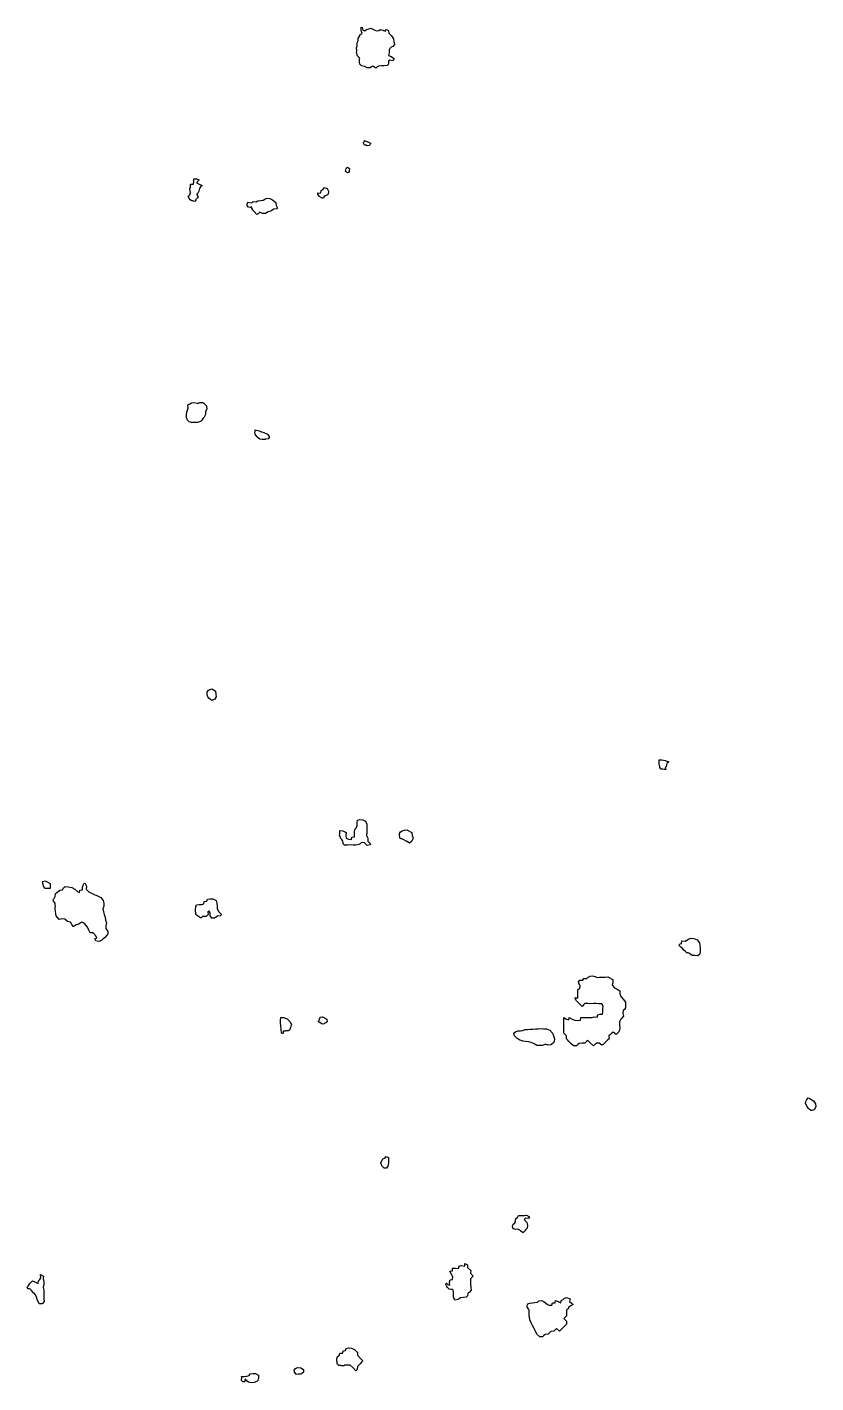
# Model space of a CAD drawing. Extents: x 450006 to 454999, y 6465006 to 6474995.
# Drawn here: x 450622 to 451180, y 6473867 to 6474827 of the extents above; entities that cross this region are included whole.
import ezdxf

# ---------------------------------------------------------------- set-up
doc = ezdxf.new("R2010")
doc.units = 0

msp = doc.modelspace()

# ---------------------------------------------------------------- linework, layer by layer
at = {"layer": '1010'}
for points in [[(450857, 6474805.98), (450855.98, 6474807), (450855.98, 6474808), (450855.42, 6474809), (450855.58, 6474810.4), (450855.42, 6474812.56), (450855.9, 6474814.08), (450855.82, 6474816.16), (450856.48, 6474817.5), (450856.66, 6474819.32), (450857.42, 6474820.56), (450857.9, 6474822.08), (450859.32, 6474822.66), (450859, 6474823.98), (450858.74, 6474825.24), (450858.78, 6474827.2), (450859.52, 6474827), (450860, 6474825), (450861.38, 6474824.6), (450862.5, 6474825.48), (450864.02, 6474825.96), (450865.56, 6474826.42), (450868.42, 6474825), (450869.46, 6474824.52), (450871.22, 6474824.76), (450872.44, 6474825.54), (450874, 6474825), (450875.66, 6474824.32), (450876.44, 6474825.54), (450877.84, 6474825), (450878.32, 6474823), (450880.2, 6474821), (450881.56, 6474819), (450881.76, 6474817), (450882.36, 6474815), (450881, 6474813.52), (450880, 6474813), (450879, 6474811.98), (450878.4, 6474811), (450878.4, 6474809), (450878, 6474807), (450879.38, 6474806.6), (450882.08, 6474805), (450881, 6474803.38), (450879, 6474803.78), (450878, 6474803), (450878, 6474801), (450877, 6474799.98), (450875, 6474799.74), (450873, 6474799.78), (450871, 6474799.48), (450870, 6474799), (450869, 6474798.12), (450867, 6474799.44), (450866, 6474799), (450865, 6474798.4), (450863, 6474798.28), (450861, 6474799.32), (450859, 6474799.68), (450857.66, 6474801), (450857.48, 6474802.5), (450857.44, 6474803), (450857.44, 6474804.54), (450857.82, 6474805), (450857, 6474805.98), (450857, 6474805.98)], [(450861, 6474743.66), (450860.32, 6474745), (450860.4, 6474745.58), (450861, 6474746.32), (450861.16, 6474746.82), (450864.44, 6474745.54), (450865.34, 6474745), (450865.4, 6474744.58), (450865, 6474744.44), (450864.6, 6474743.38), (450863, 6474743.16), (450862.32, 6474743.66), (450861, 6474743.66), (450861, 6474743.66)], [(450849, 6474724.1), (450847.66, 6474725), (450847.9, 6474726.08), (450847.98, 6474727), (450848.32, 6474727.66), (450849, 6474728), (450850.52, 6474727), (450850.22, 6474725.76), (450850.3, 6474725), (450849.74, 6474724.24), (450849, 6474724.1), (450849, 6474724.1)], [(450737, 6474705.98), (450736.44, 6474707), (450736.4, 6474707.58), (450737, 6474707.9), (450737.44, 6474708.54), (450737.94, 6474710.04), (450737.54, 6474712.44), (450737.86, 6474714.12), (450738.04, 6474715.94), (450740, 6474715.98), (450740.4, 6474717.58), (450740.26, 6474719.72), (450742.28, 6474719.7), (450744.12, 6474719), (450743, 6474717.94), (450742.14, 6474717), (450743.7, 6474716.28), (450746.16, 6474715), (450745, 6474714.02), (450744.24, 6474713), (450743.76, 6474711), (450743, 6474709.2), (450742.16, 6474709), (450743.46, 6474707), (450743, 6474706.36), (450741.58, 6474705), (450741.68, 6474704.3), (450741, 6474703.78), (450739.66, 6474704.32), (450739, 6474704.28), (450737.84, 6474705), (450737, 6474705.98), (450737, 6474705.98)], [(450779, 6474699.7), (450777.98, 6474701), (450778.08, 6474701.9), (450778.56, 6474703), (450778.62, 6474703.36), (450780.04, 6474703), (450781.24, 6474702.74), (450782.24, 6474703.74), (450784.44, 6474703.54), (450785.68, 6474704.3), (450787.44, 6474704.54), (450789.38, 6474704.6), (450790.5, 6474705.48), (450791.98, 6474706), (450794.1, 6474705.88), (450796, 6474705), (450798.3, 6474703), (450798.56, 6474701), (450799.44, 6474699), (450799, 6474698.6), (450797, 6474698.32), (450795, 6474697.24), (450794.58, 6474697), (450793, 6474696.46), (450791, 6474695.16), (450789, 6474695.2), (450787, 6474696.26), (450785.82, 6474695), (450785, 6474694.46), (450783, 6474696.62), (450782.56, 6474697), (450782.14, 6474697.84), (450781.44, 6474699), (450781, 6474700.14), (450780.38, 6474699.6), (450779, 6474699.7), (450779, 6474699.7)], [(450829, 6474707.52), (450828.08, 6474709), (450828.12, 6474709.86), (450829, 6474709.72), (450830.2, 6474709.78), (450830.46, 6474711.52), (450831.74, 6474712.24), (450832.4, 6474713.58), (450834.54, 6474713), (450835.6, 6474711), (450835.34, 6474709), (450835, 6474708.52), (450833, 6474707.5), (450832.4, 6474707.58), (450832.52, 6474707), (450831.96, 6474706.02), (450831, 6474706.08), (450829.38, 6474707), (450829, 6474707.52), (450829, 6474707.52)], [(450737, 6474547.68), (450735.86, 6474549), (450735.18, 6474550.8), (450735.12, 6474551), (450735.12, 6474552.86), (450735.42, 6474554.56), (450735.88, 6474556.1), (450736.32, 6474557.66), (450736.1, 6474559.88), (450737.46, 6474560.52), (450738.78, 6474561.2), (450740.44, 6474561.54), (450742.66, 6474561), (450743.12, 6474560.86), (450744.46, 6474561.52), (450746.6, 6474561.38), (450747.38, 6474561), (450749.3, 6474559), (450749.52, 6474557), (450749, 6474555.74), (450748.64, 6474555), (450748.58, 6474553), (450747.64, 6474551), (450747, 6474550.26), (450746, 6474549), (450745, 6474548.04), (450743, 6474547.22), (450742.74, 6474547.24), (450741, 6474547.24), (450740.66, 6474547.32), (450739, 6474547.4), (450738.74, 6474547.24), (450737, 6474547.68), (450737, 6474547.68)], [(450785, 6474537.4), (450783.68, 6474539), (450783.54, 6474540.44), (450783.62, 6474541), (450783.8, 6474542.18), (450786.6, 6474541.38), (450787.5, 6474541), (450789.74, 6474540.24), (450792.46, 6474539), (450793.88, 6474537), (450793, 6474535.84), (450791, 6474535.48), (450790.7, 6474535.28), (450789, 6474535.22), (450788.7, 6474535.28), (450787, 6474535.4), (450785.24, 6474537), (450785, 6474537.4), (450785, 6474537.4)], [(450751, 6474352.1), (450750.3, 6474353), (450750.08, 6474353.9), (450749.64, 6474355), (450749.7, 6474356.28), (450750.48, 6474357.5), (450751.58, 6474358.4), (450753.32, 6474358.66), (450755.68, 6474357), (450755.8, 6474355), (450756.02, 6474353), (450755, 6474351.28), (450754.74, 6474351.24), (450754.24, 6474351), (450753.36, 6474350.62), (450753, 6474350.58), (450752.36, 6474351), (450751, 6474352.1), (450751, 6474352.1)], [(451071, 6474301.92), (451069.92, 6474303), (451069.92, 6474304.06), (451069.42, 6474305), (451069.42, 6474306.56), (451069.52, 6474308.46), (451071.38, 6474308.6), (451073.86, 6474308.12), (451076.44, 6474307), (451075, 6474305.84), (451074.62, 6474305), (451074.5, 6474303.48), (451073.82, 6474303), (451074.32, 6474301.66), (451073, 6474301.66), (451072.06, 6474301.92), (451071, 6474301.92), (451071, 6474301.92)], [(450845, 6474251.98), (450843.98, 6474253), (450843.98, 6474254), (450843.42, 6474255), (450843.58, 6474256.4), (450843.62, 6474258.36), (450845.82, 6474258.16), (450847.98, 6474257), (450847.8, 6474255), (450848, 6474253), (450849.7, 6474252.28), (450851.78, 6474252.2), (450852.2, 6474253.78), (450853.98, 6474254), (450853.98, 6474256), (450853.98, 6474258), (450854.38, 6474259.6), (450855.5, 6474260.48), (450855.94, 6474262.04), (450855.98, 6474264), (450856.22, 6474265.76), (450857.8, 6474266.18), (450859.98, 6474266), (450861.74, 6474265), (450862.62, 6474263), (450862.66, 6474261), (450862.8, 6474259), (450862.66, 6474257), (450862.5, 6474255), (450863.44, 6474253), (450863.5, 6474251), (450865.34, 6474249), (450865, 6474248.38), (450863, 6474247.86), (450861, 6474249.62), (450859, 6474249.92), (450858, 6474249), (450857, 6474248.46), (450855, 6474248.08), (450853, 6474248), (450851, 6474248.36), (450849, 6474248.2), (450847.78, 6474248.2), (450847, 6474247.98), (450845.98, 6474249), (450845.98, 6474250), (450845.76, 6474251), (450845, 6474251.98), (450845, 6474251.98)], [(450887, 6474252.52), (450885.96, 6474253), (450885.96, 6474254.02), (450885.72, 6474255), (450885.72, 6474256.26), (450886.48, 6474257.5), (450887.82, 6474258.16), (450889.38, 6474258.6), (450891.1, 6474258.88), (450894.5, 6474257), (450894.86, 6474255), (450895.56, 6474253), (450895, 6474252.02), (450894.6, 6474251), (450893, 6474249.6), (450891.24, 6474250.74), (450891, 6474250.74), (450890.48, 6474251), (450889, 6474251.94), (450887.52, 6474252.46), (450887, 6474252.52), (450887, 6474252.52)], [(450635, 6474217.32), (450633.94, 6474219), (450633.8, 6474220.18), (450633.4, 6474221), (450633.54, 6474222.44), (450635.22, 6474222.76), (450638.7, 6474221), (450638.76, 6474219.22), (450638.66, 6474219), (450638.66, 6474217.32), (450637, 6474217.32), (450636.66, 6474217.32), (450635, 6474217.32), (450635, 6474217.32)], [(450641, 6474208.36), (450640.74, 6474209), (450640.7, 6474209.28), (450641, 6474209.94), (450641.58, 6474210.4), (450642.22, 6474211.76), (450642.36, 6474213.62), (450643.48, 6474214.5), (450644.46, 6474215.52), (450645.72, 6474216.26), (450647.5, 6474216.48), (450648.2, 6474217.78), (450649.26, 6474218.72), (450651.5, 6474218.48), (450653.9, 6474218.08), (450656.08, 6474217), (450658.28, 6474215), (450659.32, 6474214.66), (450659.76, 6474216.22), (450661.58, 6474216.4), (450661.62, 6474218.36), (450662.14, 6474219.84), (450662.76, 6474221.22), (450663.44, 6474221), (450664.32, 6474219), (450664.1, 6474217), (450666, 6474215), (450667.82, 6474214.16), (450670.16, 6474213), (450671.24, 6474212.74), (450674.64, 6474211), (450676.06, 6474209), (450676.6, 6474207), (450676.54, 6474205), (450675.82, 6474203), (450676.44, 6474201), (450676.8, 6474199), (450677.6, 6474197), (450677.8, 6474195), (450678.48, 6474193), (450678.06, 6474191), (450678, 6474189), (450679.58, 6474187), (450679.46, 6474185), (450679, 6474184.5), (450677.5, 6474183), (450677, 6474182.52), (450675.44, 6474181), (450675, 6474180.6), (450673, 6474179.78), (450671, 6474180.44), (450670.32, 6474181.66), (450671.76, 6474182.22), (450671, 6474183.98), (450669, 6474185.98), (450667, 6474186.12), (450665.98, 6474188), (450665, 6474189.98), (450663, 6474192.58), (450661, 6474193.52), (450660.22, 6474193), (450659, 6474192.2), (450657, 6474191.66), (450656, 6474191), (450655, 6474190.24), (450653.98, 6474192), (450653, 6474193.54), (450651, 6474193.98), (450649, 6474195.66), (450647, 6474195.84), (450645, 6474195.46), (450643, 6474197.98), (450642.64, 6474199.34), (450642.36, 6474201.62), (450642.28, 6474203), (450642.3, 6474203.68), (450642.34, 6474205), (450642.24, 6474205.74), (450642.2, 6474207), (450641, 6474208.36), (450641, 6474208.36)], [(450743, 6474197.94), (450741.66, 6474199), (450741.66, 6474200.32), (450741.48, 6474201), (450741.48, 6474202.5), (450741.66, 6474204.32), (450742.16, 6474205.82), (450743.98, 6474206), (450745.98, 6474206), (450747.34, 6474206.64), (450747.74, 6474208.24), (450749.62, 6474208.36), (450750.1, 6474209.88), (450751.86, 6474210.12), (450753.82, 6474210.16), (450756.06, 6474209), (450756.58, 6474207), (450756.78, 6474205), (450756.82, 6474203), (450758, 6474201), (450760, 6474199), (450759, 6474197.98), (450757, 6474197.84), (450756, 6474197), (450755, 6474196.32), (450753, 6474196.44), (450751.98, 6474198), (450751.78, 6474200.2), (450751, 6474201.54), (450750.34, 6474201), (450750.5, 6474199), (450749, 6474197.48), (450747, 6474197.48), (450746.36, 6474197.62), (450746, 6474197), (450745.44, 6474196.54), (450745, 6474196.56), (450744.28, 6474197), (450743, 6474197.94), (450743, 6474197.94)], [(451085, 6474175.74), (451083.68, 6474177), (451083.9, 6474178.08), (451085, 6474178.52), (451085.44, 6474178.54), (451085.52, 6474180.46), (451087.9, 6474180.08), (451089.22, 6474180.76), (451090.34, 6474181.64), (451091.84, 6474182.14), (451094, 6474181.98), (451096.32, 6474181), (451098.02, 6474179), (451098.32, 6474177), (451098.46, 6474175), (451098.48, 6474173), (451098.32, 6474171), (451097, 6474169.66), (451095, 6474169.98), (451093, 6474169.92), (451091, 6474171.32), (451090, 6474171.98), (451089, 6474171.98), (451087.98, 6474173), (451087, 6474173.64), (451085.96, 6474175), (451085, 6474175.74), (451085, 6474175.74)], [(451003, 6474113.98), (451001.98, 6474115), (451001.98, 6474116), (451001.98, 6474117), (451001.98, 6474118), (451001.98, 6474120), (451001.98, 6474122), (451001.98, 6474124), (451001.98, 6474126), (451004, 6474125), (451005.66, 6474124.32), (451005.98, 6474126), (451008, 6474125), (451009.9, 6474124.08), (451011.92, 6474124.06), (451013.86, 6474124.12), (451014, 6474125.98), (451015.98, 6474126), (451017.82, 6474126.16), (451019.94, 6474126.04), (451021.92, 6474126.06), (451023.48, 6474126.5), (451025.62, 6474126.36), (451026.1, 6474127.88), (451027.64, 6474128.34), (451029.5, 6474128.48), (451029.72, 6474130.26), (451029.68, 6474132.3), (451029.82, 6474134.16), (451029, 6474135.72), (451027, 6474135.82), (451025, 6474136), (451023, 6474135.98), (451021, 6474135.84), (451019, 6474135.88), (451017, 6474135.98), (451016, 6474135), (451015, 6474133.98), (451013, 6474135.98), (451011, 6474137.98), (451009.98, 6474140), (451011.94, 6474140.04), (451011.88, 6474142.1), (451011.98, 6474144), (451011.98, 6474146), (451013.36, 6474146.62), (451013.6, 6474148.38), (451013, 6474149.98), (451012.54, 6474151.44), (451013.5, 6474152.48), (451015.54, 6474152.44), (451016.28, 6474153.7), (451018.26, 6474153.72), (451019.36, 6474154.62), (451020.66, 6474155.32), (451022.48, 6474155.5), (451024.24, 6474155), (451025.56, 6474154.42), (451027.44, 6474154.54), (451029.44, 6474154.54), (451031.32, 6474154.66), (451033.22, 6474154.76), (451036.76, 6474153), (451036.8, 6474151), (451036.38, 6474149), (451038, 6474147), (451039.74, 6474146.24), (451041.8, 6474145), (451041.66, 6474143), (451042.38, 6474141), (451044.02, 6474139), (451045.74, 6474137), (451045.72, 6474135), (451045.78, 6474133), (451045, 6474131.86), (451044.1, 6474131), (451043.82, 6474129), (451044.36, 6474127), (451043, 6474125.32), (451042.52, 6474125), (451041.56, 6474123), (451041.58, 6474121), (451041.72, 6474119), (451041.46, 6474117), (451041, 6474115.98), (451040, 6474115), (451039, 6474114.04), (451037, 6474115.64), (451036, 6474115), (451035, 6474113.98), (451034.02, 6474113), (451034.06, 6474111), (451033, 6474109.92), (451032, 6474109), (451031, 6474108.16), (451029.82, 6474107), (451029, 6474106.42), (451027, 6474107.98), (451025, 6474107.98), (451024, 6474107), (451023, 6474105.98), (451021, 6474107.92), (451019, 6474109.8), (451018.06, 6474109), (451017, 6474107.92), (451015, 6474107.98), (451013, 6474107.74), (451012, 6474107), (451011, 6474105.98), (451009, 6474105.98), (451007, 6474107.74), (451005.74, 6474109), (451005, 6474109.96), (451003.96, 6474111), (451003.96, 6474112.02), (451003.88, 6474113), (451003, 6474113.98), (451003, 6474113.98)], [(450803, 6474114.68), (450802.4, 6474115), (450802.28, 6474115.7), (450802.2, 6474117), (450802.04, 6474117.94), (450801.84, 6474120.14), (450801.68, 6474122.3), (450801.7, 6474124.28), (450801.8, 6474126.18), (450803.92, 6474126.06), (450806.66, 6474125), (450808.56, 6474123), (450809.5, 6474121), (450809, 6474120), (450808.7, 6474119), (450808.04, 6474117), (450807, 6474116.58), (450805.4, 6474116.58), (450805, 6474116.4), (450803.52, 6474116.46), (450803.46, 6474115), (450803.28, 6474114.7), (450803, 6474114.68), (450803, 6474114.68)], [(450829, 6474122.76), (450828.44, 6474123), (450828.5, 6474123.48), (450829, 6474124), (450829.14, 6474124.84), (450829.6, 6474126.38), (450831.32, 6474126.66), (450834.42, 6474125), (450834.56, 6474123), (450833.68, 6474122.3), (450833, 6474122.12), (450832.44, 6474121.54), (450831, 6474121.42), (450829.42, 6474122.56), (450829, 6474122.76), (450829, 6474122.76)], [(450967, 6474113.88), (450966.78, 6474115), (450966.78, 6474115.2), (450967, 6474115.28), (450967.98, 6474116), (450969.44, 6474116.54), (450971.34, 6474116.64), (450973.12, 6474116.86), (450974.42, 6474117.56), (450976.42, 6474117.56), (450978.26, 6474117.72), (450980.16, 6474117.82), (450982, 6474117.98), (450983.98, 6474118), (450985.78, 6474118.2), (450987.82, 6474118.16), (450989.94, 6474118.04), (450992.2, 6474117), (450994.04, 6474115), (450994.7, 6474113), (450995.56, 6474111), (450995.3, 6474109), (450995, 6474108.5), (450993.32, 6474107), (450993, 6474106.82), (450991, 6474106.44), (450989, 6474107.12), (450988.74, 6474107), (450987, 6474106.28), (450985, 6474106.36), (450983, 6474106.36), (450981, 6474107.48), (450979, 6474108.4), (450977, 6474108.78), (450975, 6474109.16), (450973, 6474109.26), (450972.52, 6474109.46), (450971, 6474110.04), (450969.46, 6474111), (450969, 6474111.3), (450967.24, 6474113), (450967, 6474113.88), (450967, 6474113.88)], [(451175, 6474061.84), (451174.18, 6474063), (451173.32, 6474064.66), (451173.16, 6474065), (451173.26, 6474066.72), (451173.98, 6474068), (451174.84, 6474069.14), (451175.66, 6474069), (451178.74, 6474067), (451180.04, 6474065), (451180.4, 6474063), (451179.38, 6474061), (451179.18, 6474060.8), (451179, 6474060.7), (451177.64, 6474060.34), (451177, 6474060.36), (451175.84, 6474061), (451175, 6474061.84), (451175, 6474061.84)], [(450873, 6474021.98), (450872.58, 6474023), (450872.54, 6474023.44), (450873, 6474023.8), (450873.3, 6474024.68), (450873.98, 6474026), (450875.56, 6474026.42), (450876.36, 6474027.62), (450878, 6474027), (450878.14, 6474025), (450878, 6474023), (450877.5, 6474021), (450877.66, 6474020.32), (450877, 6474020.16), (450876.52, 6474019.46), (450875, 6474019.36), (450873.24, 6474021), (450873, 6474021.98), (450873, 6474021.98)], [(450967, 6473976.22), (450965.98, 6473977), (450965.88, 6473978.1), (450966.08, 6473979), (450966.3, 6473979.68), (450967.46, 6473980.52), (450967.94, 6473982.04), (450968.22, 6473983.76), (450969.38, 6473984.6), (450970.04, 6473985.94), (450971.98, 6473986), (450973.98, 6473986), (450975.78, 6473986.2), (450977.8, 6473985), (450977, 6473983.88), (450975, 6473983.98), (450974.1, 6473983), (450976, 6473981), (450976.42, 6473979), (450976.18, 6473977), (450975, 6473975.7), (450974.38, 6473975), (450973, 6473973.64), (450971.52, 6473975), (450971, 6473975.52), (450969.96, 6473976.02), (450969, 6473976.2), (450968, 6473975.98), (450967, 6473976.22), (450967, 6473976.22)], [(450919, 6473936.12), (450918.52, 6473937), (450918.54, 6473937.44), (450919, 6473937.92), (450920.08, 6473937), (450921.42, 6473936.56), (450921.24, 6473938.74), (450921.72, 6473940.26), (450923.42, 6473940.56), (450923.54, 6473942.44), (450923, 6473943.38), (450921.38, 6473946.6), (450923.24, 6473946.74), (450923.32, 6473948.66), (450925.44, 6473948.54), (450927.58, 6473948.4), (450927.98, 6473950), (450929.42, 6473950.56), (450931.98, 6473950), (450931.98, 6473952), (450934, 6473951), (450934, 6473949), (450936.38, 6473947), (450936.06, 6473945), (450938.02, 6473943), (450937, 6473941.96), (450936, 6473941), (450936.02, 6473939), (450936.14, 6473937), (450936.4, 6473935), (450936.64, 6473933), (450935, 6473931.34), (450934.12, 6473931), (450933.92, 6473929), (450933, 6473928.04), (450931, 6473927.98), (450929, 6473927.66), (450928, 6473927), (450927, 6473926.48), (450925, 6473926.06), (450923.98, 6473928), (450923.94, 6473930.04), (450923.92, 6473932.06), (450923.86, 6473933), (450923, 6473933.42), (450922.4, 6473933.58), (450921, 6473933.8), (450919.78, 6473935), (450919, 6473936.12), (450919, 6473936.12)], [(450623, 6473934.1), (450622.38, 6473935), (450622.56, 6473935.42), (450623, 6473936), (450623.5, 6473936.48), (450624.22, 6473937.76), (450625.34, 6473938.64), (450626.28, 6473939.7), (450627.82, 6473939), (450630.16, 6473937.82), (450630.38, 6473939.6), (450631.44, 6473940.54), (450632.12, 6473941.86), (450631.94, 6473944.04), (450634.04, 6473943), (450633.68, 6473941), (450634.1, 6473939), (450634.14, 6473937), (450633.74, 6473935), (450634.1, 6473933), (450634.22, 6473931), (450634.22, 6473929), (450634.16, 6473927), (450634.5, 6473925), (450633, 6473923.5), (450631, 6473923.36), (450629.5, 6473926.48), (450629, 6473928.18), (450628.22, 6473929.76), (450627.28, 6473931), (450627, 6473931.28), (450625.16, 6473933), (450625, 6473933.5), (450624, 6473933.98), (450623, 6473934.1), (450623, 6473934.1)], [(450977, 6473919.9), (450976.06, 6473921), (450976.24, 6473921.74), (450976.32, 6473923), (450976.54, 6473923.44), (450978.04, 6473923.94), (450979.94, 6473924.04), (450981.68, 6473924.3), (450983.44, 6473924.54), (450984.36, 6473925.62), (450986.2, 6473925.78), (450988, 6473925), (450990.54, 6473923), (450991.6, 6473922.38), (450993.54, 6473922.44), (450993.98, 6473924), (450995.9, 6473924.08), (450996.28, 6473925.7), (450998, 6473925), (450999.9, 6473924.08), (451000.16, 6473925.82), (451001.52, 6473926.46), (451002.5, 6473927.48), (451004.06, 6473927.92), (451006.6, 6473927), (451006.08, 6473925), (451008.58, 6473923), (451007, 6473921.9), (451005.54, 6473921), (451005, 6473919.9), (451004, 6473919), (451004, 6473917), (451004, 6473915), (451003, 6473913.98), (451002.1, 6473913), (451004, 6473911), (451004, 6473909), (451003, 6473907.98), (451002, 6473907), (451001, 6473905.98), (451000, 6473905), (450999, 6473903.98), (450997, 6473905.84), (450996, 6473905), (450995, 6473903.98), (450993, 6473903.78), (450992.14, 6473903), (450991, 6473901.84), (450989, 6473901.74), (450988, 6473901), (450987, 6473899.98), (450985, 6473899.98), (450983, 6473901.98), (450981.98, 6473904), (450981, 6473905.98), (450979.98, 6473908), (450979, 6473909.98), (450977.98, 6473912), (450977.74, 6473914.24), (450977.48, 6473915), (450977.48, 6473916.5), (450977.54, 6473917), (450977.54, 6473918.44), (450977.5, 6473919), (450977, 6473919.9), (450977, 6473919.9)], [(450843, 6473879.74), (450841.76, 6473881), (450841.62, 6473882.36), (450841.48, 6473883), (450841.48, 6473884.5), (450841.98, 6473886), (450843.24, 6473886.74), (450843.58, 6473888.4), (450845.42, 6473888.56), (450845.92, 6473890.06), (450847.6, 6473890.38), (450848.12, 6473891.86), (450849.84, 6473892.14), (450851.98, 6473892), (450854, 6473891), (450856, 6473889), (450856.2, 6473887), (450858, 6473885), (450860, 6473883), (450859, 6473881.98), (450858, 6473881), (450857, 6473879.98), (450856, 6473879), (450855.9, 6473877), (450855, 6473875.98), (450853, 6473877.98), (450851, 6473879.98), (450849, 6473879.98), (450848.04, 6473879.94), (450847, 6473879.94), (450846.4, 6473879.58), (450845, 6473879.58), (450844.36, 6473879.62), (450843, 6473879.74), (450843, 6473879.74)], [(450775, 6473868.12), (450774.02, 6473869), (450774.12, 6473869.86), (450774.24, 6473871), (450773.98, 6473872), (450775.96, 6473872.02), (450777.74, 6473872.24), (450779.4, 6473872.58), (450780.06, 6473873.92), (450781.98, 6473874), (450783.98, 6473874), (450786, 6473873), (450786.16, 6473871), (450785.64, 6473869), (450785, 6473868.5), (450783, 6473867.78), (450781, 6473867.42), (450779, 6473867.84), (450777.44, 6473869), (450777, 6473869.96), (450776.5, 6473869.48), (450776.58, 6473869), (450775.92, 6473868.06), (450775, 6473868.12), (450775, 6473868.12)], [(450813, 6473873.24), (450811.52, 6473875), (450811.28, 6473876.7), (450811.86, 6473877), (450812.36, 6473877.62), (450813.68, 6473878.3), (450815.98, 6473878), (450818, 6473877), (450817.8, 6473875), (450817.56, 6473874.42), (450817, 6473874.46), (450816.44, 6473873.54), (450815, 6473873.5), (450814.44, 6473873.54), (450813, 6473873.24), (450813, 6473873.24)]]:
    msp.add_lwpolyline(points, dxfattribs=at)

doc.saveas('drawing.dxf')
